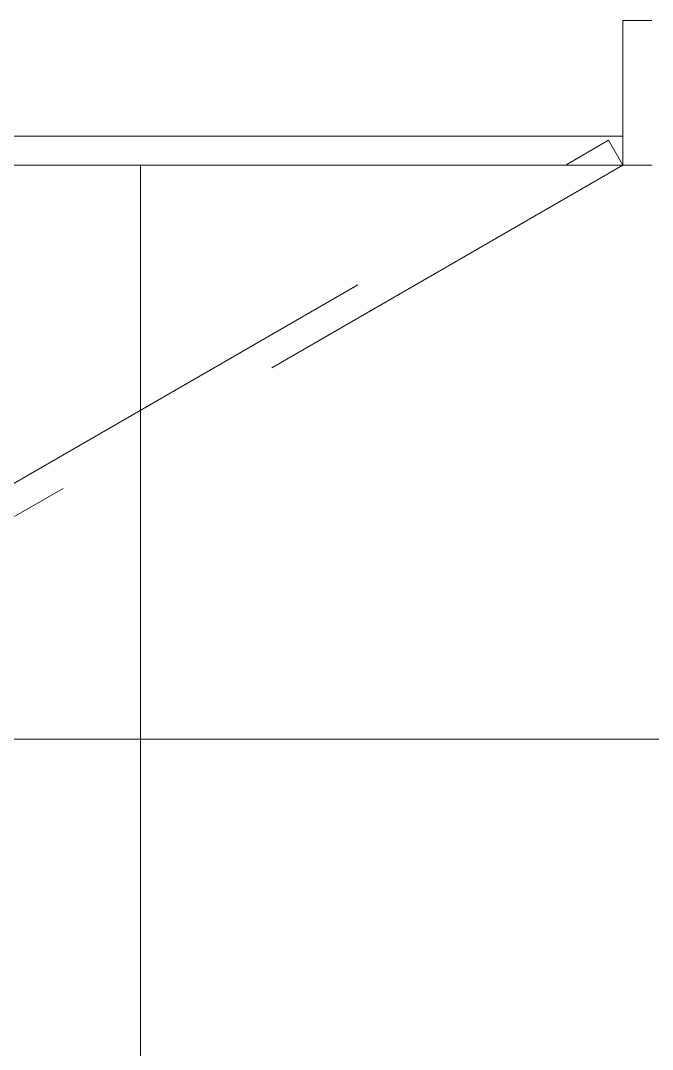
# Model space of a CAD drawing. Header units: metres. Extents: x 149 to 429, y -3 to 162.
# Drawn here: x 372.459 to 373.114, y 82.979 to 84.046 of the extents above; entities that cross this region are included whole.
import ezdxf

# ---------------------------------------------------------------- set-up
doc = ezdxf.new("R2010")
doc.units = ezdxf.units.M
doc.linetypes.add('IMPORT-Dashed _3_', pattern=[0.75, 0.5, -0.25])
doc.layers.add('1053_ARQ_BASE_MATADOURO_dwg', color=7, linetype='Continuous', lineweight=5, true_color=0x767676)
for name, color, linetype, lineweight in [('A-ESQ-PORTAS', 7, 'Continuous', 20), ('A_lay', 7, 'Continuous', 5), ('A_PROJEÇÃO', 7, 'IMPORT-Dashed _3_', 5)]:
    doc.layers.add(name, color=color, linetype=linetype, lineweight=lineweight)

# ---------------------------------------------------------------- blocks, each defined once
blk = doc.blocks.new('1053_ARQ_BASE_MATADOURO_dwg_arq geral tgov-4039641-TÉRREO 1_20 - Dependente 2')
at = {"layer": 'A_lay', "true_color": 0xaaaaaa}
h = blk.add_hatch(dxfattribs=at)
h.set_pattern_fill('FP_9', color=253, style=0, pattern_type=2)
h.set_pattern_definition([(90, (-0.43, 0), (-0.6125, 4e-17), []), (180, (-0.43, 0), (-8e-17, -0.6125), [])])
h.paths.add_polyline_path([(36.4982, -2.5903), (36.5482, -2.5903), (36.5482, 0.7097), (33.9482, 0.7097), (33.9482, -2.5903), (36.4682, -2.5903)])
at = {"layer": 'A-ESQ-PORTAS', "color": 253, "true_color": 0xaaaaaa, "flags": 128}
for points in [[(36.4982, 0.8597), (36.4682, 0.8597), (36.4682, 0.7097), (36.4982, 0.7097)], [(35.6682, 0.7397), (36.4682, 0.7397), (36.4682, 0.7097), (35.6682, 0.7097), (35.6682, 0.7397)]]:
    blk.add_lwpolyline(points, dxfattribs=at)
at = {"layer": 'A_PROJEÇÃO', "color": 253, "true_color": 0xaaaaaa, "flags": 128}
blk.add_lwpolyline([(35.7604, 0.3356), (36.4532, 0.7356), (36.4682, 0.7097), (35.7754, 0.3097)], close=True, dxfattribs=at)
blk = doc.blocks.new('1053_ARQ_BASE_MATADOURO_dwg-3625622-TÉRREO 1_20 - Dependente 2')
blk.add_blockref('1053_ARQ_BASE_MATADOURO_dwg_arq geral tgov-4039641-TÉRREO 1_20 - Dependente 2', (130.2098, 83.186))

msp = doc.modelspace()

# ---------------------------------------------------------------- block references
at = {"layer": '1053_ARQ_BASE_MATADOURO_dwg', "color": 253, "true_color": 0xaaaaaa}
msp.add_blockref('1053_ARQ_BASE_MATADOURO_dwg-3625622-TÉRREO 1_20 - Dependente 2', (206.405, 0), dxfattribs=at)

doc.saveas('drawing.dxf')
